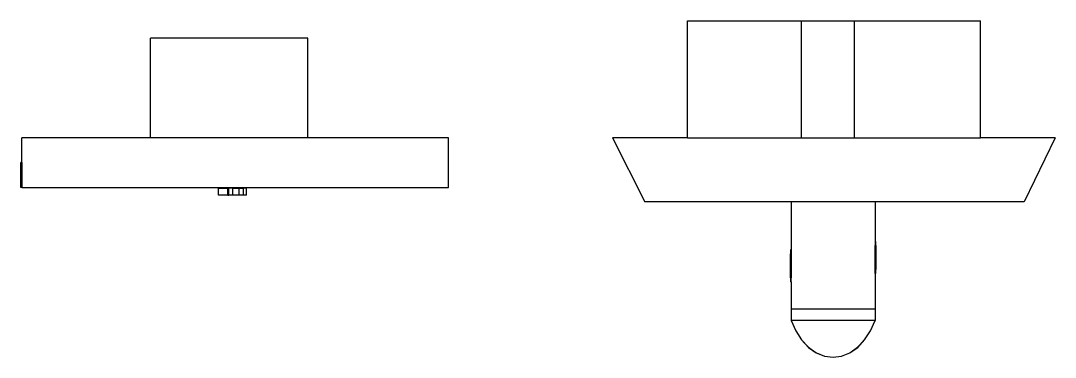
# Model space of a CAD drawing. Header units: inches. Extents: x 710 to 5347, y 114 to 2471.
# Drawn here: x 710 to 2485, y 1838 to 2415 of the extents above; entities that cross this region are included whole.
import ezdxf

# ---------------------------------------------------------------- set-up
doc = ezdxf.new("R2010")
doc.units = ezdxf.units.IN
doc.header["$MEASUREMENT"] = 0
doc.layers.add('Edges', color=7, linetype='Continuous')

# ---------------------------------------------------------------- blocks, each defined once
blk = doc.blocks.new('Fire alarmpl')
at = {"layer": 'Edges'}
for p, q in [((-1168.2, 260.3), (-972.7, 260.3)), ((-1168.2, 59.4), (-1168.2, 260.3)), ((-972.7, 260.3), (-972.7, 59.4)), ((-972.7, 260.3), (-881.4, 260.3)), ((-881.4, 59.4), (-881.4, 260.3)), ((-881.4, 260.3), (-665.4, 260.3)), ((-665.4, 59.4), (-665.4, 260.3)), ((-1819.3, 230.4), (-2089.1, 230.4)), ((-2089.1, 59.5), (-2089.1, 230.4)), ((-1819.3, 59.5), (-1819.3, 230.4)), ((-2310.3, 17), (-2310.3, 59.5)), ((-2089.1, 59.5), (-2310.3, 59.5)), ((-1819.3, 59.5), (-2089.1, 59.5)), ((-1577.8, 59.5), (-1819.3, 59.5)), ((-1577.8, -25.4), (-1577.8, 59.5)), ((-1168.2, 59.4), (-1296.6, 59.4)), ((-1296.6, 59.4), (-1240.9, -50.3)), ((-1168.2, 59.4), (-972.7, 59.4)), ((-972.7, 59.4), (-881.4, 59.4)), ((-881.4, 59.4), (-665.4, 59.4)), ((-536.9, 59.4), (-665.4, 59.4)), ((-536.9, 59.4), (-590.4, -50.3)), ((-2310.3, 17), (-2312.1, 17)), ((-2312.1, -25.4), (-2312.1, 17)), ((-2310.3, 17), (-2310.3, -25.4)), ((-2310.3, -25.4), (-2312.1, -25.4)), ((-2310.3, -25.4), (-1577.8, -25.4)), ((-1972.9, -38.6), (-1972.9, -26.9)), ((-1972.9, -26.9), (-1956.5, -26.9)), ((-1956.5, -38.6), (-1956.5, -26.9)), ((-1956.5, -26.9), (-1955.7, -26.9)), ((-1955.7, -26.9), (-1955.1, -26.9)), ((-1955.7, -38.6), (-1955.7, -26.9)), ((-1955.1, -38.6), (-1955.1, -26.9)), ((-1947.8, -26.9), (-1955.1, -26.9)), ((-1947.8, -38.6), (-1947.8, -26.9)), ((-1947.8, -26.9), (-1937.2, -26.9)), ((-1937.2, -38.6), (-1937.2, -26.9)), ((-1937.2, -26.9), (-1929.9, -26.9)), ((-1929.9, -38.6), (-1929.9, -26.9)), ((-1924.9, -26.9), (-1929.9, -26.9)), ((-1924.9, -38.6), (-1924.9, -26.9)), ((-1956.5, -38.6), (-1972.9, -38.6)), ((-1956.5, -38.6), (-1955.7, -38.6)), ((-1955.7, -38.6), (-1955.1, -38.6)), ((-1947.8, -38.6), (-1955.1, -38.6)), ((-1937.2, -38.6), (-1947.8, -38.6)), ((-1929.9, -38.6), (-1937.2, -38.6)), ((-1924.9, -38.6), (-1929.9, -38.6)), ((-990.3, -50.3), (-1240.9, -50.3)), ((-990.3, -50.3), (-990.3, -132.6)), ((-846, -50.3), (-990.3, -50.3)), ((-846, -50.3), (-846, -118.4)), ((-590.4, -50.3), (-846, -50.3)), ((-846, -118.4), (-844.8, -118.4)), ((-846, -118.4), (-846, -125)), ((-844.8, -125), (-844.8, -118.4)), ((-990.3, -132.6), (-991.5, -132.6)), ((-991.5, -132.6), (-991.5, -139.2)), ((-990.3, -139.2), (-991.5, -139.2)), ((-991.5, -180.5), (-991.5, -139.2)), ((-990.3, -132.6), (-990.3, -139.2)), ((-990.3, -139.2), (-990.3, -180.5)), ((-846, -166.4), (-846, -125)), ((-846, -125), (-844.8, -125)), ((-844.8, -125), (-844.8, -166.4)), ((-846, -173), (-846, -166.4)), ((-846, -166.4), (-844.8, -166.4)), ((-846, -173), (-844.8, -173)), ((-846, -173), (-846, -233.5)), ((-844.8, -173), (-844.8, -166.4)), ((-990.3, -180.5), (-991.5, -180.5)), ((-991.5, -180.5), (-991.5, -187.1)), ((-990.3, -187.1), (-991.5, -187.1)), ((-990.3, -187.1), (-990.3, -180.5)), ((-990.3, -187.1), (-990.3, -233.5)), ((-990.3, -233.5), (-846, -233.5)), ((-990.3, -233.5), (-990.3, -253.3)), ((-846, -233.5), (-846, -253.5)), ((-990.3, -253.2), (-990.3, -253.3)), ((-990.3, -253.3), (-990.3, -253.5)), ((-990.3, -253.3), (-990.2, -253.5)), ((-990.3, -253.5), (-982.2, -271.5)), ((-990.2, -253.5), (-990.3, -253.5)), ((-990.3, -253.5), (-982.3, -271.5)), ((-990.3, -253.5), (-982.3, -271.5)), ((-846.2, -253.5), (-990.2, -253.5)), ((-990.2, -253.5), (-982.3, -271.2)), ((-854.1, -271.2), (-846.2, -253.5)), ((-854.1, -271.5), (-846, -253.5)), ((-854, -271.5), (-846, -253.5)), ((-846.2, -253.5), (-846, -253.2)), ((-846, -253.5), (-846.2, -253.5)), ((-982.3, -271.2), (-972.1, -286.7)), ((-982.3, -271.5), (-972.1, -287)), ((-982.3, -271.5), (-972.1, -287)), ((-982.2, -271.5), (-972.1, -287)), ((-864.2, -286.7), (-854.1, -271.2)), ((-864.2, -287), (-854, -271.5)), ((-864.2, -287), (-854.1, -271.5)), ((-972.1, -286.7), (-960.2, -299.4)), ((-972.1, -287), (-960.2, -299.7)), ((-972.1, -287), (-960.2, -299.7)), ((-972.1, -287), (-960.2, -299.7)), ((-960.2, -299.4), (-947, -308.8)), ((-960.2, -299.7), (-946.9, -309.1)), ((-960.2, -299.7), (-947, -309.1)), ((-960.2, -299.7), (-947, -309.1)), ((-889.3, -308.8), (-876.1, -299.4)), ((-889.3, -309.1), (-876, -299.7)), ((-889.3, -309.1), (-876.1, -299.7)), ((-876.1, -299.4), (-864.2, -286.7)), ((-876.1, -299.7), (-864.2, -287)), ((-876, -299.7), (-864.2, -287)), ((-947, -308.8), (-932.8, -314.5)), ((-947, -309.1), (-932.8, -314.8)), ((-947, -309.1), (-932.8, -314.8)), ((-946.9, -309.1), (-932.8, -314.8)), ((-932.8, -314.5), (-918.2, -316.4)), ((-932.8, -314.8), (-918.1, -316.7)), ((-932.8, -314.8), (-918.2, -316.7)), ((-932.8, -314.8), (-918.2, -316.7)), ((-918.2, -316.4), (-903.5, -314.5)), ((-918.2, -316.7), (-903.5, -314.8)), ((-918.2, -316.7), (-918.1, -316.7)), ((-918.1, -316.7), (-903.5, -314.8)), ((-903.5, -314.5), (-889.3, -308.8)), ((-903.5, -314.8), (-889.3, -309.1)), ((-903.5, -314.8), (-889.3, -309.1))]:
    blk.add_line(p, q, dxfattribs=at)

msp = doc.modelspace()

# ---------------------------------------------------------------- block references
msp.add_blockref('Fire alarmpl', (3021.8, 2154.5))

doc.saveas('drawing.dxf')
